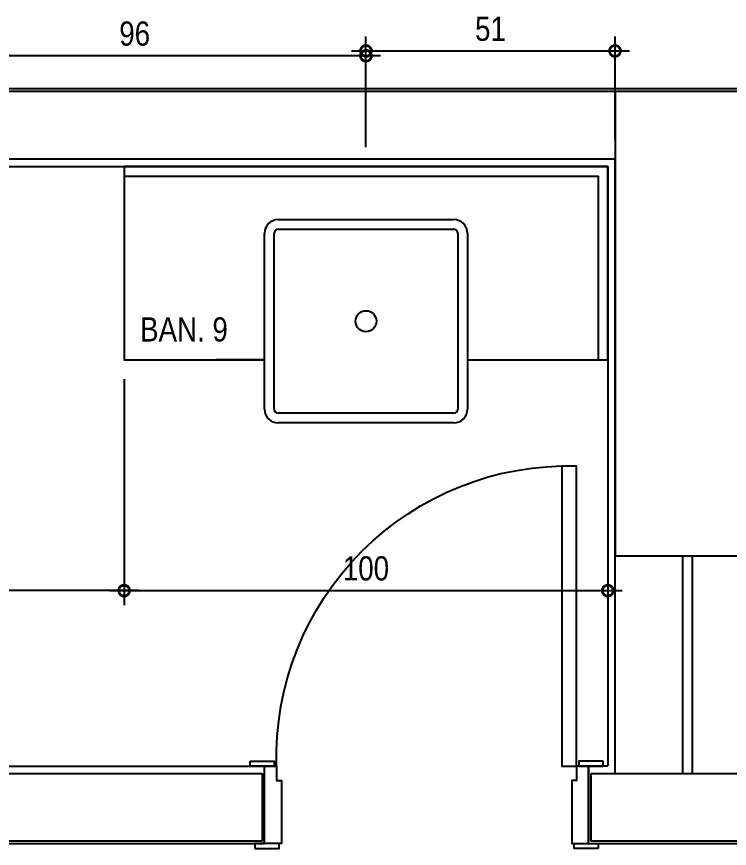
# Model space of a CAD drawing. Header units: metres. Extents: x 3 to 168, y -142 to 28.
# Drawn here: x 58.001 to 59.474, y -96.411 to -94.692 of the extents above; entities that cross this region are included whole.
import ezdxf

# ---------------------------------------------------------------- set-up
doc = ezdxf.new("R2010")
doc.units = ezdxf.units.M
doc.linetypes.add('DASHEDX2', pattern=[1.5, 1, -0.5])
for name, color, linetype in [('ARQ-ALV ACAB', 4, 'Continuous'), ('ARQ-ALV OSSO', 5, 'Continuous'), ('ARQ-CAX @ 1', 1, 'Continuous'), ('ARQ-DIM', 2, 'Continuous'), ('ARQ-HID', 2, 'Continuous'), ('ARQ-PRJ', 7, 'DASHEDX2'), ('ARQ-TXT', 2, 'Continuous')]:
    doc.layers.add(name, color=color, linetype=linetype)
doc.styles.add('Adesa', font='ARIALN.TTF')
doc.dimstyles.new('ADESA 1-0025', dxfattribs={"dimtxt": 0.05, "dimasz": 0.045, "dimexe": 0.03, "dimexo": 0.04, "dimgap": 0.02, "dimtad": 1, "dimtoh": 1, "dimdec": 0, "dimlfac": 100, "dimzin": 4, "dimtxsty": 'Adesa', "dimblk": 'DOTSMALL', "dimcen": 1, "dimdle": 0.03, "dimclrd": 1, "dimclre": 1, "dimclrt": 256, "dimazin": 1, "dimtm": 1e-09, "dimtfac": 1, "dimtdec": 0, "dimtix": 1, "dimtmove": 2, "dimatfit": 0, "dimldrblk": 'DOTSMALL', "dimfxl": 0.8, "dimtvp": 2, "dimtolj": 1, "dimtzin": 0, "dimarcsym": 0})

# ---------------------------------------------------------------- blocks, each defined once
blk = doc.blocks.new('ARQ-HID-CUBA Q')
for points in [[(-0.1816, 0), (0.1816, 0)], [(-0.1816, -0.11), (0.1816, -0.11)], [(-0.1816, -0.13), (0.1816, -0.13)], [(-0.21, -0.5016), (-0.21, -0.1384)], [(-0.19, -0.5016), (-0.19, -0.1384)], [(0.19, -0.1384), (0.19, -0.5016)], [(0.21, -0.1384), (0.21, -0.5016)], [(-0.21, -0.4), (-0.31, -0.4)], [(0.21, -0.4), (0.31, -0.4)], [(0.1816, -0.51), (-0.1816, -0.51)], [(0.1816, -0.53), (-0.1816, -0.53)], [(0.1816, -0.53), (-0.1816, -0.53)]]:
    blk.add_lwpolyline(points)
blk.add_circle((0, -0.32), 0.0216)
for centre, radius, start, end in [((-0.1816, -0.1384), 0.0284, 90, 180), ((0.1816, -0.1384), 0.0284, 0, 90), ((-0.1816, -0.1384), 0.0084, 90, 180), ((0.1816, -0.1384), 0.0084, 0, 90), ((-0.1816, -0.5016), 0.0284, 180, 270), ((-0.1816, -0.5016), 0.0084, 180, 270), ((0.1816, -0.5016), 0.0284, 270, 0), ((0.1816, -0.5016), 0.0084, 270, 0)]:
    blk.add_arc(centre, radius, start, end)
blk = doc.blocks.new('*U245')
for points in [[(-0.665, 0.0201), (-0.615, 0.0201), (-0.615, 0.0101), (-0.665, 0.0101)], [(0.045, 0.0201), (-0.005, 0.0201), (-0.005, 0.0101), (0.045, 0.0101)], [(-0.675, -0.16), (-0.625, -0.16), (-0.625, -0.15), (-0.675, -0.15)], [(0, -0.15), (0, -0.77), (-0.03, -0.77), (-0.03, -0.15)], [(0.055, -0.16), (0.005, -0.16), (0.005, -0.15), (0.055, -0.15)]]:
    blk.add_lwpolyline(points, close=True)
for points in [[(-0.66, -0.15), (-0.62, -0.15), (-0.62, -0.12), (-0.61, -0.12), (-0.61, 0.0101), (-0.645, 0.0101), (-0.645, -0.15)], [(0.04, -0.15), (0, -0.15), (0, -0.12), (-0.01, -0.12), (-0.01, 0.0101), (0.025, 0.0101), (0.025, -0.15)]]:
    blk.add_lwpolyline(points)
at = {"layer": 'ARQ-PRJ'}
blk.add_arc((-0.0179, -0.1679), 0.6024, 178.2986, 271.7014, dxfattribs=at)
blk = doc.blocks.new('_DotSmall')
at = {"color": 0, "linetype": 'ByBlock', "const_width": 0.5}
blk.add_lwpolyline([(-0.0625, 0, 1), (0.0625, 0, 1)], format="xyb", close=True, dxfattribs=at)
blk = doc.blocks.new('*D240')
at = {"layer": 'ARQ-DIM', "color": 1, "lineweight": -2, "transparency": 16777216}
for p, q in [((58.7229, -94.9615), (58.7229, -94.7329)), ((59.2378, -94.9465), (59.2378, -94.7329)), ((58.6929, -94.7629), (59.2678, -94.7629))]:
    blk.add_line(p, q, dxfattribs=at)
at = {"layer": 'Defpoints', "color": 0, "transparency": 16777216}
for p in [(59.2378, -94.7629), (59.2378, -94.9865), (58.7229, -95.0015)]:
    blk.add_point(p, dxfattribs=at)
at = {"layer": 'ARQ-DIM', "color": 1, "lineweight": -2, "transparency": 16777216, "xscale": 0.045, "yscale": 0.045, "zscale": 0.045, "rotation": 180}
blk.add_blockref('_DotSmall', (58.7229, -94.7629), dxfattribs=at)
at = {"layer": 'ARQ-DIM', "color": 1, "lineweight": -2, "transparency": 16777216, "xscale": 0.045, "yscale": 0.045, "zscale": 0.045}
blk.add_blockref('_DotSmall', (59.2378, -94.7629), dxfattribs=at)
at = {"layer": 'ARQ-DIM', "transparency": 16777216, "insert": (58.9803, -94.7174), "char_height": 0.05, "attachment_point": 5, "style": 'Adesa'}
blk.add_mtext('\\A1;51', dxfattribs=at)
blk = doc.blocks.new('*D241')
at = {"layer": 'ARQ-DIM', "color": 1, "lineweight": -2, "transparency": 16777216}
for p, q in [((57.7664, -95.0504), (57.7664, -94.7429)), ((58.7229, -94.9615), (58.7229, -94.7429)), ((58.7529, -94.7729), (57.7364, -94.7729))]:
    blk.add_line(p, q, dxfattribs=at)
at = {"layer": 'Defpoints', "color": 0, "transparency": 16777216}
for p in [(57.7664, -94.7729), (58.7229, -95.0015), (57.7664, -95.0904, 0)]:
    blk.add_point(p, dxfattribs=at)
at = {"layer": 'ARQ-DIM', "color": 1, "lineweight": -2, "transparency": 16777216, "xscale": 0.045, "yscale": 0.045, "zscale": 0.045, "rotation": 180}
blk.add_blockref('_DotSmall', (57.7664, -94.7729), dxfattribs=at)
at = {"layer": 'ARQ-DIM', "color": 1, "lineweight": -2, "transparency": 16777216, "xscale": 0.045, "yscale": 0.045, "zscale": 0.045}
blk.add_blockref('_DotSmall', (58.7229, -94.7729), dxfattribs=at)
at = {"layer": 'ARQ-DIM', "transparency": 16777216, "insert": (58.2447, -94.7274), "char_height": 0.05, "attachment_point": 5, "style": 'Adesa'}
blk.add_mtext('\\A1;96', dxfattribs=at)
blk = doc.blocks.new('*D238')
at = {"layer": 'ARQ-DIM', "color": 1, "lineweight": -2, "transparency": 16777216}
for p, q in [((58.2229, -95.4415), (58.2229, -95.9082)), ((59.2229, -95.4415), (59.2229, -95.9082)), ((58.1929, -95.8782), (59.2529, -95.8782))]:
    blk.add_line(p, q, dxfattribs=at)
at = {"layer": 'Defpoints', "color": 0, "transparency": 16777216}
for p in [(58.2229, -95.4015), (59.2229, -95.4015), (59.2229, -95.8782)]:
    blk.add_point(p, dxfattribs=at)
at = {"layer": 'ARQ-DIM', "color": 1, "lineweight": -2, "transparency": 16777216, "xscale": 0.045, "yscale": 0.045, "zscale": 0.045, "rotation": 180}
blk.add_blockref('_DotSmall', (58.2229, -95.8782), dxfattribs=at)
at = {"layer": 'ARQ-DIM', "color": 1, "lineweight": -2, "transparency": 16777216, "xscale": 0.045, "yscale": 0.045, "zscale": 0.045}
blk.add_blockref('_DotSmall', (59.2229, -95.8782), dxfattribs=at)
at = {"layer": 'ARQ-DIM', "transparency": 16777216, "insert": (58.7229, -95.8326), "char_height": 0.05, "attachment_point": 5, "style": 'Adesa'}
blk.add_mtext('\\A1;100', dxfattribs=at)
blk = doc.blocks.new('*D239')
at = {"layer": 'ARQ-DIM', "color": 1, "lineweight": -2, "transparency": 16777216}
for p, q in [((58.2229, -95.4415), (58.2229, -95.9082)), ((57.344, -95.6614), (57.344, -95.9082)), ((58.2529, -95.8782), (57.314, -95.8782))]:
    blk.add_line(p, q, dxfattribs=at)
at = {"layer": 'Defpoints', "color": 0, "transparency": 16777216}
for p in [(58.2229, -95.4015), (57.344, -95.6214, 0), (57.344, -95.8782)]:
    blk.add_point(p, dxfattribs=at)
at = {"layer": 'ARQ-DIM', "color": 1, "lineweight": -2, "transparency": 16777216, "xscale": 0.045, "yscale": 0.045, "zscale": 0.045, "rotation": 180}
blk.add_blockref('_DotSmall', (57.344, -95.8782), dxfattribs=at)
at = {"layer": 'ARQ-DIM', "color": 1, "lineweight": -2, "transparency": 16777216, "xscale": 0.045, "yscale": 0.045, "zscale": 0.045}
blk.add_blockref('_DotSmall', (58.2229, -95.8782), dxfattribs=at)
at = {"layer": 'ARQ-DIM', "transparency": 16777216, "insert": (57.7835, -95.7908), "char_height": 0.05, "attachment_point": 5, "style": 'Adesa'}
blk.add_mtext('\\A1;88\\Pmín. 60cm', dxfattribs=at)
blk = doc.blocks.new('AREAS MOLHADAS')
at = {"layer": 'ARQ-ALV ACAB'}
for p, q in [((59.5881, -94.8415), (56.373, -94.8415)), ((57.334, -95.0015), (59.2229, -95.0015)), ((59.2228, -95.0015), (59.2231, -96.2406)), ((56.4929, -96.2413), (58.5132, -96.2408)), ((58.5132, -96.4009), (58.5132, -96.2408)), ((59.1832, -96.2406), (59.1832, -96.4009)), ((59.1832, -96.2406), (59.2231, -96.2406)), ((57.1369, -96.4009), (58.5132, -96.4009)), ((59.1832, -96.4009), (59.5931, -96.4009))]:
    blk.add_line(p, q, dxfattribs=at)
at = {"layer": 'ARQ-ALV OSSO'}
for p, q in [((59.2378, -94.9865), (57.329, -94.9865)), ((59.2381, -96.2559), (59.2378, -94.9865)), ((57.3293, -96.2562), (58.5082, -96.2559)), ((58.5082, -96.2559), (58.5082, -96.3959)), ((59.1882, -96.3959), (59.1882, -96.2559)), ((59.1882, -96.2559), (59.2381, -96.2559)), ((58.5082, -96.3959), (57.1369, -96.3959)), ((59.5881, -96.3959), (59.1882, -96.3959))]:
    blk.add_line(p, q, dxfattribs=at)
at = {"layer": 'ARQ-ALV OSSO', "elevation": 0}
for points in [[(59.2378, -94.8465), (56.388, -94.8465)], [(59.2381, -96.2559), (59.5881, -96.2559)]]:
    blk.add_lwpolyline(points, dxfattribs=at)
at = {"layer": 'ARQ-ALV OSSO'}
blk.add_lwpolyline([(59.2379, -95.8066), (59.5881, -95.8065), (59.5881, -94.8465), (59.2379, -94.8465)], close=True, dxfattribs=at)
for points in [[(59.3781, -96.2559), (59.3781, -95.8065)], [(59.3981, -96.2559), (59.3981, -95.8065)]]:
    blk.add_lwpolyline(points, dxfattribs=at)
at = {"layer": 'ARQ-HID', "lineweight": -2}
blk.add_lwpolyline([(58.9413, -95.4015), (59.2229, -95.4015), (59.2229, -95.0015), (58.2229, -95.0015), (58.2229, -95.4015), (58.5129, -95.4015)], dxfattribs=at)
at = {"layer": 'ARQ-HID'}
for points in [[(58.2229, -95.0015), (59.2228, -95.0015), (59.2228, -95.4015)], [(58.2229, -95.0215), (59.2028, -95.0215), (59.2028, -95.4015)]]:
    blk.add_lwpolyline(points, dxfattribs=at)
at = {"layer": 'ARQ-CAX @ 1', "xscale": -1, "rotation": 180}
blk.add_blockref('*U245', (59.1582, -96.3908), dxfattribs=at)
at = {"layer": 'ARQ-HID', "lineweight": -2}
blk.add_blockref('ARQ-HID-CUBA Q', (58.7229, -95.0015), dxfattribs=at)
at = {"layer": 'ARQ-TXT', "insert": (58.2559, -95.3134), "char_height": 0.05, "attachment_point": 1, "style": 'Adesa'}
blk.add_mtext_dynamic_manual_height_columns('BAN. 9', width=0.217357, gutter_width=1, heights=[0], dxfattribs=at)
at = {"layer": 'ARQ-DIM'}
for base, p1, p2, picture, middle in [((59.2378, -94.7629), (58.7229, -95.0015), (59.2378, -94.9865), '*D240', (58.9803, -94.7174)), ((57.7664, -94.7729), (58.7229, -95.0015), (57.7664, -95.0904, 0), '*D241', (58.2447, -94.7274)), ((59.2229, -95.8782), (58.2229, -95.4015), (59.2229, -95.4015), '*D238', (58.7229, -95.8326))]:
    dim = blk.add_linear_dim(base=base, p1=p1, p2=p2, dimstyle='ADESA 1-0025', dxfattribs=at)
    dim.commit()
    dim.dimension.update_dxf_attribs({"geometry": picture, "text_midpoint": middle})
dim = blk.add_linear_dim(base=(57.344, -95.8782), p1=(58.2229, -95.4015), p2=(57.344, -95.6214, 0), text='<>\\Pmín. 60cm', dimstyle='ADESA 1-0025', dxfattribs=at)
dim.commit()
dim.dimension.update_dxf_attribs({"geometry": '*D239', "text_midpoint": (57.7835, -95.7908)})

msp = doc.modelspace()

# ---------------------------------------------------------------- block references
msp.add_blockref('AREAS MOLHADAS', (0, 0))

doc.saveas('drawing.dxf')
